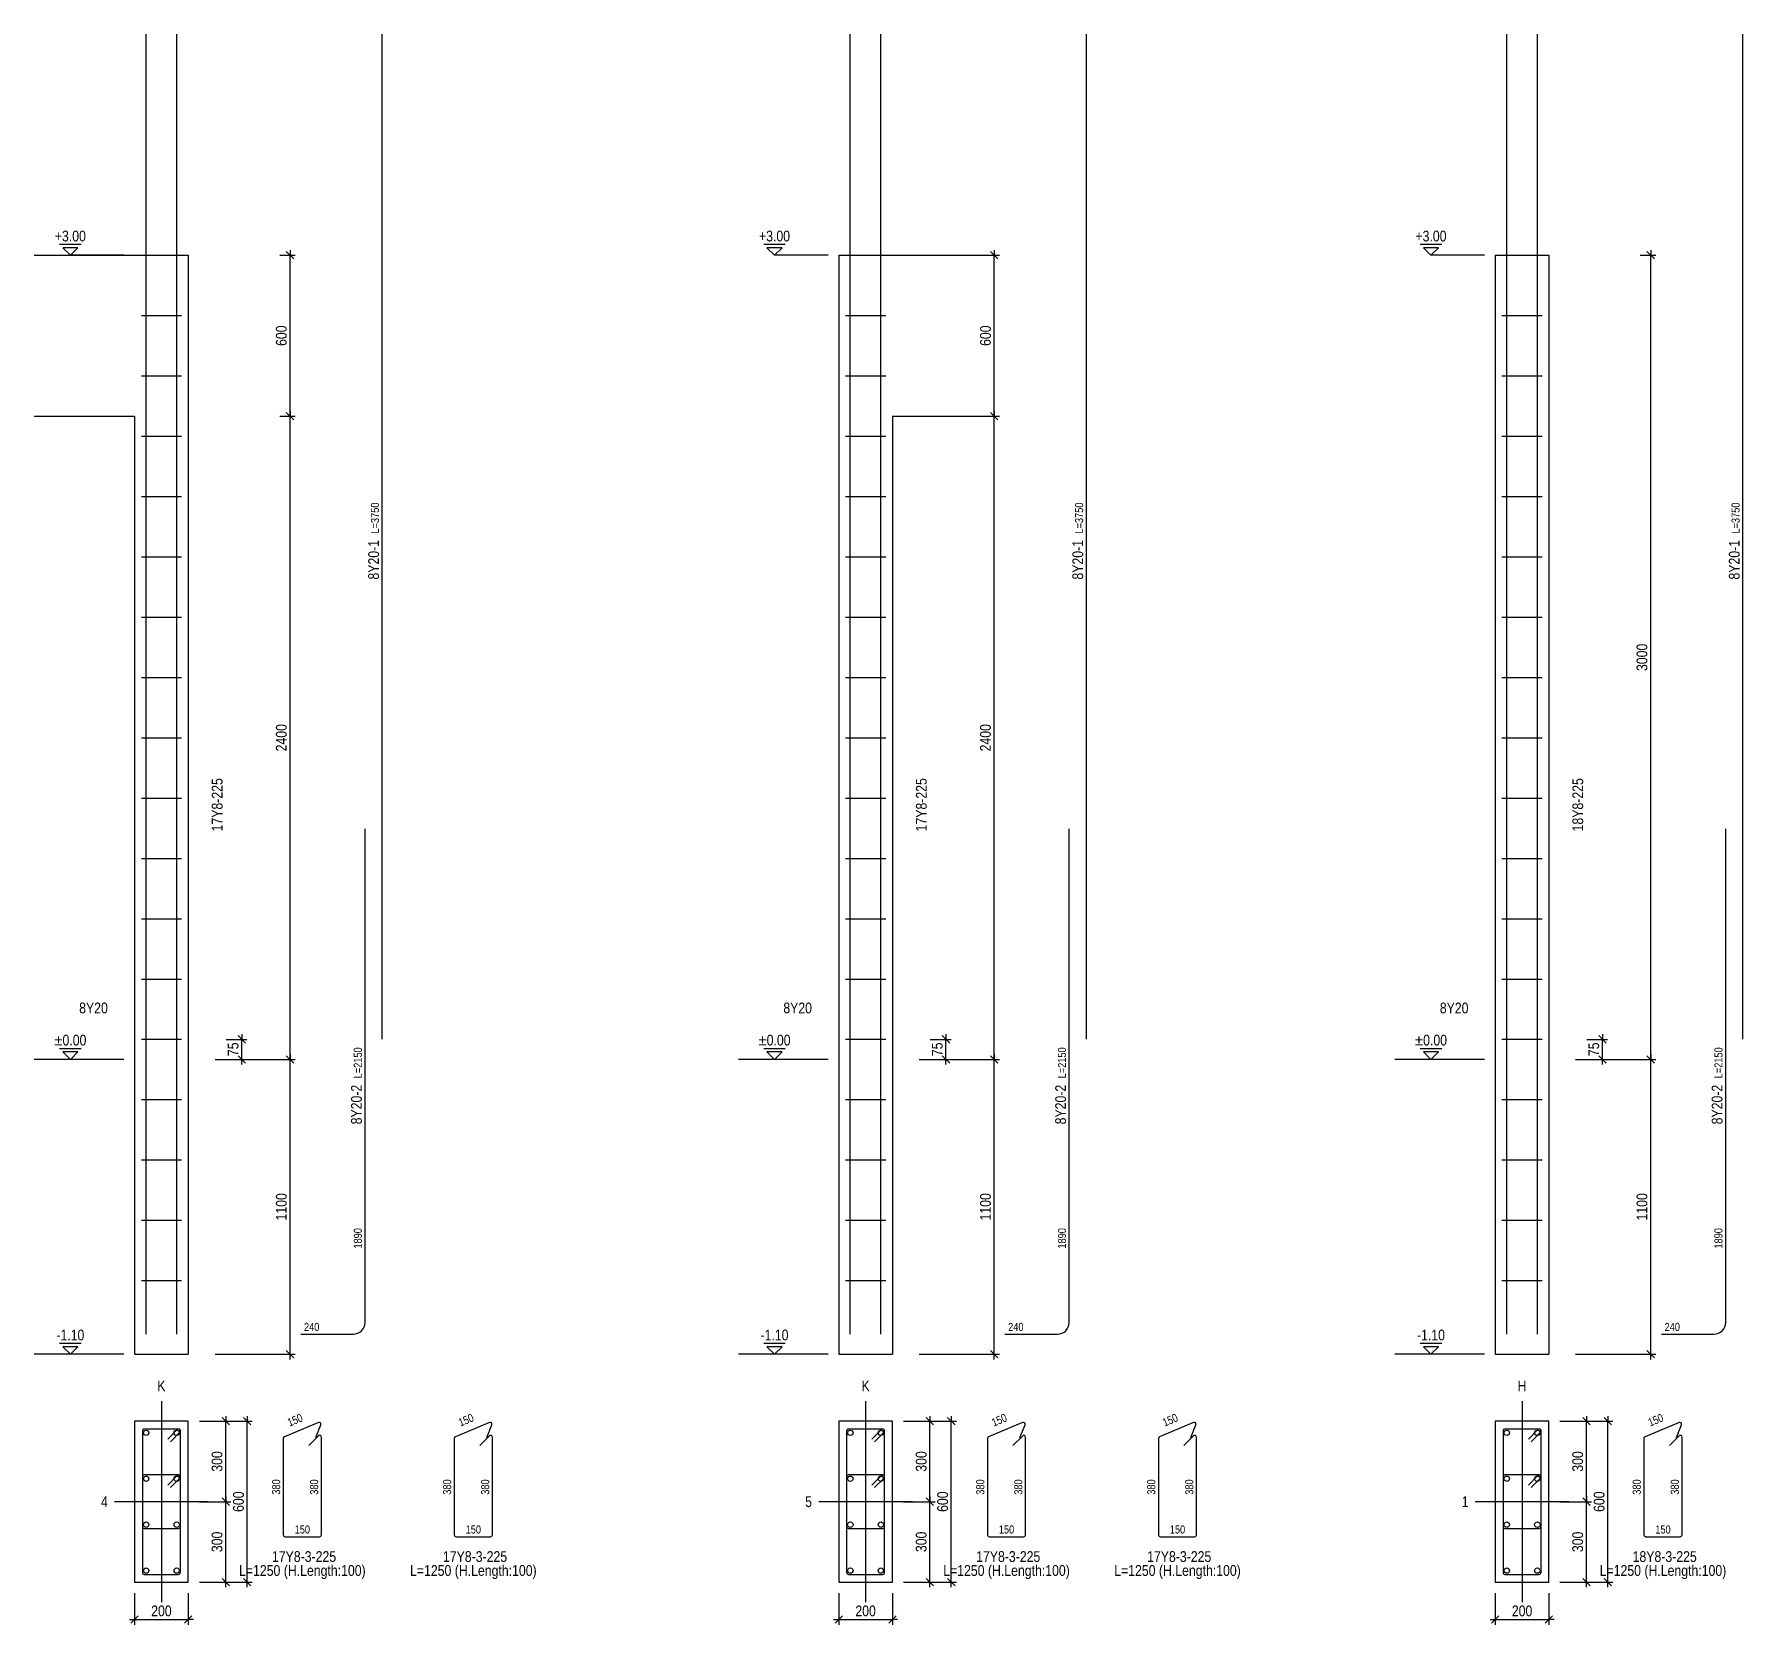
# Model space of a CAD drawing. Extents: x 0 to 206258, y -403073 to 0.
# Drawn here: x 25997 to 41941, y -100733 to -85897 of the extents above; entities that cross this region are included whole.
import ezdxf
from ezdxf.enums import TextEntityAlignment as Align
from ezdxf.lldxf.tags import DXFTag

# ---------------------------------------------------------------- set-up
doc = ezdxf.new("R2010")
doc.units = 0
doc.header["$LTSCALE"] = 1000
for name, color, linetype in [('Axis Line(Dir 1)', 8, 'CENTER2'), ('Axis Line(Dir 2)', 150, 'CENTER2'), ('Column Line(D)', 1, 'Continuous'), ('Dimension Line', 5, 'Continuous'), ('Dimension Text', 5, 'Continuous'), ('Link Line', 3, 'Continuous'), ('Rebar Label', 6, 'Continuous'), ('Rebar Length Text', 8, 'Continuous'), ('Rebar Line', 7, 'Continuous'), ('Top Rebar Label', 6, 'Continuous'), ('Top Rebar Length Text', 8, 'Continuous'), ('Top Rebar Line', 7, 'Continuous')]:
    doc.layers.add(name, color=color, linetype=linetype)
for name, color, linetype, true_color in [('Level Mark Line', 253, 'Continuous', 0x828282), ('Level Mark Text', 253, 'Continuous', 0x828282), ('Link Label', 94, 'Continuous', 0x008100), ('Link Length Text', 94, 'Continuous', 0x008100)]:
    doc.layers.add(name, color=color, linetype=linetype, true_color=true_color)
doc.styles.add('Dimension Text', font='ARIALN.TTF', dxfattribs={"height": 100})
doc.styles.add('Level Mark Text', font='ARIALN.TTF', dxfattribs={"height": 100})
doc.styles.add('Link Label', font='ARIALN.TTF', dxfattribs={"height": 100})
doc.styles.add('Link Length Text', font='ARIALN.TTF', dxfattribs={"height": 100})
doc.styles.add('Rebar Label', font='ARIALN.TTF', dxfattribs={"height": 100})
doc.styles.add('Rebar Length Text', font='ARIALN.TTF', dxfattribs={"height": 75})
doc.styles.add('Top Rebar Label', font='ARIALN.TTF', dxfattribs={"height": 100})
doc.styles.add('Top Rebar Length Text', font='ARIALN.TTF', dxfattribs={"height": 75})
tags = doc.linetypes.add('CENTER2', pattern=[1.125, 0.75, -0.125, 0.125, -0.125]).pattern_tags.tags
tags[10:11] = [DXFTag(74, 4), DXFTag(75, 0), DXFTag(340, '0'), DXFTag(46, 0.0), DXFTag(50, 0.0), DXFTag(44, 0.0), DXFTag(45, 0.0)]
tags[8:9] = [DXFTag(74, 4), DXFTag(75, 0), DXFTag(340, '0'), DXFTag(46, 0.0), DXFTag(50, 0.0), DXFTag(44, 0.0), DXFTag(45, 0.0)]
tags[6:7] = [DXFTag(74, 4), DXFTag(75, 0), DXFTag(340, '0'), DXFTag(46, 0.0), DXFTag(50, 0.0), DXFTag(44, 0.0), DXFTag(45, 0.0)]
tags[4:5] = [DXFTag(74, 4), DXFTag(75, 0), DXFTag(340, '0'), DXFTag(46, 0.0), DXFTag(50, 0.0), DXFTag(44, 0.0), DXFTag(45, 0.0)]
doc.dimstyles.new('COLUMNELV', dxfattribs={"dimtxt": 100, "dimasz": 30, "dimexe": 48.3, "dimexo": 103.5, "dimgap": 30, "dimtad": 1, "dimtoh": 1, "dimdec": 1, "dimlfac": 0.4, "dimdsep": 46, "dimtxsty": 'Dimension Text', "dimblk": 'PCDIM_TICK', "dimcen": 0.09, "dimclrd": 5, "dimclre": 5, "dimclrt": 5, "dimadec": 1, "dimazin": 0, "dimtp": 1, "dimtm": 1, "dimtfac": 1, "dimtdec": 4, "dimtofl": 0, "dimtmove": 0, "dimatfit": 3, "dimfxl": 1, "dimtolj": 1, "dimtzin": 0, "dimarcsym": 0})

# ---------------------------------------------------------------- blocks, each defined once
blk = doc.blocks.new('PCDIM_TICK')
at = {"layer": 'Dimension Line', "color": 0, "transparency": 33554687}
for p, q in [((1.15, 1.15), (-1.15, -1.15)), ((1.61, 0), (0, 0))]:
    blk.add_line(p, q, dxfattribs=at)
blk = doc.blocks.new('*U1867')
at = {"layer": 'Dimension Line', "color": 5, "true_color": 0x0000ff, "transparency": 16777216}
for p, q in [((28288, -95459), (28432, -95459)), ((28384, -98209), (28384, -95459)), ((28288, -98209), (28432, -98209))]:
    blk.add_line(p, q, dxfattribs=at)
at = {"layer": 'Dimension Line', "color": 5, "true_color": 0x0000ff, "transparency": 16777216, "xscale": 30, "yscale": 30}
for p, rotation in [((28384, -95459), 89.99999999999447), ((28384, -98209), 269.9999999999834)]:
    blk.add_blockref('PCDIM_TICK', p, dxfattribs=dict(at, rotation=rotation))
at = {"layer": 'Dimension Line', "color": 5, "true_color": 0x0000ff, "transparency": 16777216, "insert": (28354, -96834), "char_height": 100, "width": 238.4, "attachment_point": 8, "rotation": 90, "style": 'Dimension Text'}
blk.add_mtext('1100', dxfattribs=at)
blk = doc.blocks.new('*U1868')
at = {"layer": 'Dimension Line', "color": 5, "true_color": 0x0000ff, "transparency": 16777216}
for p, q in [((28288, -89459), (28432, -89459)), ((28384, -95459), (28384, -89459)), ((28288, -95459), (28432, -95459))]:
    blk.add_line(p, q, dxfattribs=at)
at = {"layer": 'Dimension Line', "color": 5, "true_color": 0x0000ff, "transparency": 16777216, "xscale": 30, "yscale": 30}
for p, rotation in [((28384, -89459), 89.99999999999447), ((28384, -95459), 269.9999999999834)]:
    blk.add_blockref('PCDIM_TICK', p, dxfattribs=dict(at, rotation=rotation))
at = {"layer": 'Dimension Line', "color": 5, "true_color": 0x0000ff, "transparency": 16777216, "insert": (28354, -92459), "char_height": 100, "width": 247.25, "attachment_point": 8, "rotation": 90, "style": 'Dimension Text'}
blk.add_mtext('2400', dxfattribs=at)
blk = doc.blocks.new('*U1869')
at = {"layer": 'Dimension Line', "color": 5, "true_color": 0x0000ff, "transparency": 16777216}
for p, q in [((28288, -87959), (28432, -87959)), ((28384, -89459), (28384, -87959)), ((28288, -89459), (28432, -89459))]:
    blk.add_line(p, q, dxfattribs=at)
at = {"layer": 'Dimension Line', "color": 5, "true_color": 0x0000ff, "transparency": 16777216, "xscale": 30, "yscale": 30}
for p, rotation in [((28384, -87959), 89.99999999999447), ((28384, -89459), 269.9999999999834)]:
    blk.add_blockref('PCDIM_TICK', p, dxfattribs=dict(at, rotation=rotation))
at = {"layer": 'Dimension Line', "color": 5, "true_color": 0x0000ff, "transparency": 16777216, "insert": (28354, -88709), "char_height": 100, "width": 181.97, "attachment_point": 8, "rotation": 90, "style": 'Dimension Text'}
blk.add_mtext('600', dxfattribs=at)
blk = doc.blocks.new('*U1870')
at = {"layer": 'Dimension Line', "color": 5, "true_color": 0x0000ff, "transparency": 16777216}
for p, q in [((27788, -95272), (27982, -95272)), ((27934, -95459), (27934, -95272)), ((27788, -95459), (27982, -95459))]:
    blk.add_line(p, q, dxfattribs=at)
at = {"layer": 'Dimension Line', "color": 5, "true_color": 0x0000ff, "transparency": 16777216, "xscale": 30, "yscale": 30}
for p, rotation in [((27934, -95272), 89.99999999999447), ((27934, -95459), 269.9999999999834)]:
    blk.add_blockref('PCDIM_TICK', p, dxfattribs=dict(at, rotation=rotation))
at = {"layer": 'Dimension Line', "color": 5, "true_color": 0x0000ff, "transparency": 16777216, "insert": (27904, -95365), "char_height": 100, "width": 117.23, "attachment_point": 8, "rotation": 90, "style": 'Dimension Text'}
blk.add_mtext('75', dxfattribs=at)
blk = doc.blocks.new('*U1871')
at = {"layer": 'Dimension Line', "color": 5, "true_color": 0x0000ff, "transparency": 16777216}
for p, q in [((26934, -100438), (26934, -100733)), ((27434, -100438), (27434, -100733)), ((26934, -100684), (27434, -100684))]:
    blk.add_line(p, q, dxfattribs=at)
at = {"layer": 'Dimension Line', "color": 5, "true_color": 0x0000ff, "transparency": 16777216, "xscale": 30, "yscale": 30, "rotation": 180.0000000000004}
blk.add_blockref('PCDIM_TICK', (26934, -100684), dxfattribs=at)
at = {"layer": 'Dimension Line', "color": 5, "true_color": 0x0000ff, "transparency": 16777216, "xscale": 30, "yscale": 30}
blk.add_blockref('PCDIM_TICK', (27434, -100684), dxfattribs=at)
at = {"layer": 'Dimension Line', "color": 5, "true_color": 0x0000ff, "transparency": 16777216, "insert": (27184, -100654), "char_height": 100, "width": 182.77, "attachment_point": 8, "style": 'Dimension Text'}
blk.add_mtext('200', dxfattribs=at)
blk = doc.blocks.new('*U1872')
at = {"layer": 'Dimension Line', "color": 5, "true_color": 0x0000ff, "transparency": 16777216}
for p, q in [((27538, -99584), (27832, -99584)), ((27784, -100334), (27784, -99584)), ((27538, -100334), (27832, -100334))]:
    blk.add_line(p, q, dxfattribs=at)
at = {"layer": 'Dimension Line', "color": 5, "true_color": 0x0000ff, "transparency": 16777216, "xscale": 30, "yscale": 30}
for p, rotation in [((27784, -99584), 89.99999999999447), ((27784, -100334), 269.9999999999834)]:
    blk.add_blockref('PCDIM_TICK', p, dxfattribs=dict(at, rotation=rotation))
at = {"layer": 'Dimension Line', "color": 5, "true_color": 0x0000ff, "transparency": 16777216, "insert": (27754, -99959), "char_height": 100, "width": 181.5, "attachment_point": 8, "rotation": 90, "style": 'Dimension Text'}
blk.add_mtext('300', dxfattribs=at)
blk = doc.blocks.new('*U1873')
at = {"layer": 'Dimension Line', "color": 5, "true_color": 0x0000ff, "transparency": 16777216}
for p, q in [((27538, -98834), (27832, -98834)), ((27784, -99584), (27784, -98834)), ((27538, -99584), (27832, -99584))]:
    blk.add_line(p, q, dxfattribs=at)
at = {"layer": 'Dimension Line', "color": 5, "true_color": 0x0000ff, "transparency": 16777216, "xscale": 30, "yscale": 30}
for p, rotation in [((27784, -98834), 89.99999999999447), ((27784, -99584), 269.9999999999834)]:
    blk.add_blockref('PCDIM_TICK', p, dxfattribs=dict(at, rotation=rotation))
at = {"layer": 'Dimension Line', "color": 5, "true_color": 0x0000ff, "transparency": 16777216, "insert": (27754, -99209), "char_height": 100, "width": 181.5, "attachment_point": 8, "rotation": 90, "style": 'Dimension Text'}
blk.add_mtext('300', dxfattribs=at)
blk = doc.blocks.new('*U1874')
at = {"layer": 'Dimension Line', "color": 5, "true_color": 0x0000ff, "transparency": 16777216}
for p, q in [((27538, -98834), (28032, -98834)), ((27984, -100334), (27984, -98834)), ((27538, -100334), (28032, -100334))]:
    blk.add_line(p, q, dxfattribs=at)
at = {"layer": 'Dimension Line', "color": 5, "true_color": 0x0000ff, "transparency": 16777216, "xscale": 30, "yscale": 30}
for p, rotation in [((27984, -98834), 89.99999999999447), ((27984, -100334), 269.9999999999834)]:
    blk.add_blockref('PCDIM_TICK', p, dxfattribs=dict(at, rotation=rotation))
at = {"layer": 'Dimension Line', "color": 5, "true_color": 0x0000ff, "transparency": 16777216, "insert": (27954, -99584), "char_height": 100, "width": 181.97, "attachment_point": 8, "rotation": 90, "style": 'Dimension Text'}
blk.add_mtext('600', dxfattribs=at)
blk = doc.blocks.new('*U1875')
at = {"layer": 'Dimension Line', "color": 5, "true_color": 0x0000ff, "transparency": 16777216}
for p, q in [((34858, -95459), (35003, -95459)), ((34955, -98209), (34955, -95459)), ((34858, -98209), (35003, -98209))]:
    blk.add_line(p, q, dxfattribs=at)
at = {"layer": 'Dimension Line', "color": 5, "true_color": 0x0000ff, "transparency": 16777216, "xscale": 30, "yscale": 30}
for p, rotation in [((34955, -95459), 89.99999999999447), ((34955, -98209), 269.9999999999834)]:
    blk.add_blockref('PCDIM_TICK', p, dxfattribs=dict(at, rotation=rotation))
at = {"layer": 'Dimension Line', "color": 5, "true_color": 0x0000ff, "transparency": 16777216, "insert": (34925, -96834), "char_height": 100, "width": 238.4, "attachment_point": 8, "rotation": 90, "style": 'Dimension Text'}
blk.add_mtext('1100', dxfattribs=at)
blk = doc.blocks.new('*U1876')
at = {"layer": 'Dimension Line', "color": 5, "true_color": 0x0000ff, "transparency": 16777216}
for p, q in [((34858, -89459), (35003, -89459)), ((34955, -95459), (34955, -89459)), ((34858, -95459), (35003, -95459))]:
    blk.add_line(p, q, dxfattribs=at)
at = {"layer": 'Dimension Line', "color": 5, "true_color": 0x0000ff, "transparency": 16777216, "xscale": 30, "yscale": 30}
for p, rotation in [((34955, -89459), 89.99999999999447), ((34955, -95459), 269.9999999999834)]:
    blk.add_blockref('PCDIM_TICK', p, dxfattribs=dict(at, rotation=rotation))
at = {"layer": 'Dimension Line', "color": 5, "true_color": 0x0000ff, "transparency": 16777216, "insert": (34925, -92459), "char_height": 100, "width": 247.25, "attachment_point": 8, "rotation": 90, "style": 'Dimension Text'}
blk.add_mtext('2400', dxfattribs=at)
blk = doc.blocks.new('*U1877')
at = {"layer": 'Dimension Line', "color": 5, "true_color": 0x0000ff, "transparency": 16777216}
for p, q in [((34858, -87959), (35003, -87959)), ((34955, -89459), (34955, -87959)), ((34858, -89459), (35003, -89459))]:
    blk.add_line(p, q, dxfattribs=at)
at = {"layer": 'Dimension Line', "color": 5, "true_color": 0x0000ff, "transparency": 16777216, "xscale": 30, "yscale": 30}
for p, rotation in [((34955, -87959), 89.99999999999447), ((34955, -89459), 269.9999999999834)]:
    blk.add_blockref('PCDIM_TICK', p, dxfattribs=dict(at, rotation=rotation))
at = {"layer": 'Dimension Line', "color": 5, "true_color": 0x0000ff, "transparency": 16777216, "insert": (34925, -88709), "char_height": 100, "width": 181.97, "attachment_point": 8, "rotation": 90, "style": 'Dimension Text'}
blk.add_mtext('600', dxfattribs=at)
blk = doc.blocks.new('*U1878')
at = {"layer": 'Dimension Line', "color": 5, "true_color": 0x0000ff, "transparency": 16777216}
for p, q in [((34358, -95272), (34553, -95272)), ((34505, -95459), (34505, -95272)), ((34358, -95459), (34553, -95459))]:
    blk.add_line(p, q, dxfattribs=at)
at = {"layer": 'Dimension Line', "color": 5, "true_color": 0x0000ff, "transparency": 16777216, "xscale": 30, "yscale": 30}
for p, rotation in [((34505, -95272), 89.99999999999447), ((34505, -95459), 269.9999999999834)]:
    blk.add_blockref('PCDIM_TICK', p, dxfattribs=dict(at, rotation=rotation))
at = {"layer": 'Dimension Line', "color": 5, "true_color": 0x0000ff, "transparency": 16777216, "insert": (34475, -95365), "char_height": 100, "width": 117.23, "attachment_point": 8, "rotation": 90, "style": 'Dimension Text'}
blk.add_mtext('75', dxfattribs=at)
blk = doc.blocks.new('*U1879')
at = {"layer": 'Dimension Line', "color": 5, "true_color": 0x0000ff, "transparency": 16777216}
for p, q in [((33505, -100438), (33505, -100733)), ((34005, -100438), (34005, -100733)), ((33505, -100684), (34005, -100684))]:
    blk.add_line(p, q, dxfattribs=at)
at = {"layer": 'Dimension Line', "color": 5, "true_color": 0x0000ff, "transparency": 16777216, "xscale": 30, "yscale": 30, "rotation": 180.0000000000004}
blk.add_blockref('PCDIM_TICK', (33505, -100684), dxfattribs=at)
at = {"layer": 'Dimension Line', "color": 5, "true_color": 0x0000ff, "transparency": 16777216, "xscale": 30, "yscale": 30}
blk.add_blockref('PCDIM_TICK', (34005, -100684), dxfattribs=at)
at = {"layer": 'Dimension Line', "color": 5, "true_color": 0x0000ff, "transparency": 16777216, "insert": (33755, -100654), "char_height": 100, "width": 182.77, "attachment_point": 8, "style": 'Dimension Text'}
blk.add_mtext('200', dxfattribs=at)
blk = doc.blocks.new('*U1880')
at = {"layer": 'Dimension Line', "color": 5, "true_color": 0x0000ff, "transparency": 16777216}
for p, q in [((34108, -99584), (34403, -99584)), ((34355, -100334), (34355, -99584)), ((34108, -100334), (34403, -100334))]:
    blk.add_line(p, q, dxfattribs=at)
at = {"layer": 'Dimension Line', "color": 5, "true_color": 0x0000ff, "transparency": 16777216, "xscale": 30, "yscale": 30}
for p, rotation in [((34355, -99584), 89.99999999999447), ((34355, -100334), 269.9999999999834)]:
    blk.add_blockref('PCDIM_TICK', p, dxfattribs=dict(at, rotation=rotation))
at = {"layer": 'Dimension Line', "color": 5, "true_color": 0x0000ff, "transparency": 16777216, "insert": (34325, -99959), "char_height": 100, "width": 181.5, "attachment_point": 8, "rotation": 90, "style": 'Dimension Text'}
blk.add_mtext('300', dxfattribs=at)
blk = doc.blocks.new('*U1881')
at = {"layer": 'Dimension Line', "color": 5, "true_color": 0x0000ff, "transparency": 16777216}
for p, q in [((34108, -98834), (34403, -98834)), ((34355, -99584), (34355, -98834)), ((34108, -99584), (34403, -99584))]:
    blk.add_line(p, q, dxfattribs=at)
at = {"layer": 'Dimension Line', "color": 5, "true_color": 0x0000ff, "transparency": 16777216, "xscale": 30, "yscale": 30}
for p, rotation in [((34355, -98834), 89.99999999999447), ((34355, -99584), 269.9999999999834)]:
    blk.add_blockref('PCDIM_TICK', p, dxfattribs=dict(at, rotation=rotation))
at = {"layer": 'Dimension Line', "color": 5, "true_color": 0x0000ff, "transparency": 16777216, "insert": (34325, -99209), "char_height": 100, "width": 181.5, "attachment_point": 8, "rotation": 90, "style": 'Dimension Text'}
blk.add_mtext('300', dxfattribs=at)
blk = doc.blocks.new('*U1882')
at = {"layer": 'Dimension Line', "color": 5, "true_color": 0x0000ff, "transparency": 16777216}
for p, q in [((34108, -98834), (34603, -98834)), ((34555, -100334), (34555, -98834)), ((34108, -100334), (34603, -100334))]:
    blk.add_line(p, q, dxfattribs=at)
at = {"layer": 'Dimension Line', "color": 5, "true_color": 0x0000ff, "transparency": 16777216, "xscale": 30, "yscale": 30}
for p, rotation in [((34555, -98834), 89.99999999999447), ((34555, -100334), 269.9999999999834)]:
    blk.add_blockref('PCDIM_TICK', p, dxfattribs=dict(at, rotation=rotation))
at = {"layer": 'Dimension Line', "color": 5, "true_color": 0x0000ff, "transparency": 16777216, "insert": (34525, -99584), "char_height": 100, "width": 181.97, "attachment_point": 8, "rotation": 90, "style": 'Dimension Text'}
blk.add_mtext('600', dxfattribs=at)
blk = doc.blocks.new('*U1883')
at = {"layer": 'Dimension Line', "color": 5, "true_color": 0x0000ff, "transparency": 16777216}
for p, q in [((40984, -95459), (41129, -95459)), ((41081, -98209), (41081, -95459)), ((40984, -98209), (41129, -98209))]:
    blk.add_line(p, q, dxfattribs=at)
at = {"layer": 'Dimension Line', "color": 5, "true_color": 0x0000ff, "transparency": 16777216, "xscale": 30, "yscale": 30}
for p, rotation in [((41081, -95459), 89.99999999999447), ((41081, -98209), 269.9999999999834)]:
    blk.add_blockref('PCDIM_TICK', p, dxfattribs=dict(at, rotation=rotation))
at = {"layer": 'Dimension Line', "color": 5, "true_color": 0x0000ff, "transparency": 16777216, "insert": (41051, -96834), "char_height": 100, "width": 238.4, "attachment_point": 8, "rotation": 90, "style": 'Dimension Text'}
blk.add_mtext('1100', dxfattribs=at)
blk = doc.blocks.new('*U1884')
at = {"layer": 'Dimension Line', "color": 5, "true_color": 0x0000ff, "transparency": 16777216}
for p, q in [((40984, -87959), (41129, -87959)), ((41081, -95459), (41081, -87959)), ((40984, -95459), (41129, -95459))]:
    blk.add_line(p, q, dxfattribs=at)
at = {"layer": 'Dimension Line', "color": 5, "true_color": 0x0000ff, "transparency": 16777216, "xscale": 30, "yscale": 30}
for p, rotation in [((41081, -87959), 89.99999999999447), ((41081, -95459), 269.9999999999834)]:
    blk.add_blockref('PCDIM_TICK', p, dxfattribs=dict(at, rotation=rotation))
at = {"layer": 'Dimension Line', "color": 5, "true_color": 0x0000ff, "transparency": 16777216, "insert": (41051, -91709), "char_height": 100, "width": 245.98, "attachment_point": 8, "rotation": 90, "style": 'Dimension Text'}
blk.add_mtext('3000', dxfattribs=at)
blk = doc.blocks.new('*U1885')
at = {"layer": 'Dimension Line', "color": 5, "true_color": 0x0000ff, "transparency": 16777216}
for p, q in [((40484, -95272), (40679, -95272)), ((40631, -95459), (40631, -95272)), ((40484, -95459), (40679, -95459))]:
    blk.add_line(p, q, dxfattribs=at)
at = {"layer": 'Dimension Line', "color": 5, "true_color": 0x0000ff, "transparency": 16777216, "xscale": 30, "yscale": 30}
for p, rotation in [((40631, -95272), 89.99999999999447), ((40631, -95459), 269.9999999999834)]:
    blk.add_blockref('PCDIM_TICK', p, dxfattribs=dict(at, rotation=rotation))
at = {"layer": 'Dimension Line', "color": 5, "true_color": 0x0000ff, "transparency": 16777216, "insert": (40601, -95365), "char_height": 100, "width": 117.23, "attachment_point": 8, "rotation": 90, "style": 'Dimension Text'}
blk.add_mtext('75', dxfattribs=at)
blk = doc.blocks.new('*U1886')
at = {"layer": 'Dimension Line', "color": 5, "true_color": 0x0000ff, "transparency": 16777216}
for p, q in [((39631, -100438), (39631, -100733)), ((40131, -100438), (40131, -100733)), ((39631, -100684), (40131, -100684))]:
    blk.add_line(p, q, dxfattribs=at)
at = {"layer": 'Dimension Line', "color": 5, "true_color": 0x0000ff, "transparency": 16777216, "xscale": 30, "yscale": 30, "rotation": 180.0000000000004}
blk.add_blockref('PCDIM_TICK', (39631, -100684), dxfattribs=at)
at = {"layer": 'Dimension Line', "color": 5, "true_color": 0x0000ff, "transparency": 16777216, "xscale": 30, "yscale": 30}
blk.add_blockref('PCDIM_TICK', (40131, -100684), dxfattribs=at)
at = {"layer": 'Dimension Line', "color": 5, "true_color": 0x0000ff, "transparency": 16777216, "insert": (39881, -100654), "char_height": 100, "width": 182.77, "attachment_point": 8, "style": 'Dimension Text'}
blk.add_mtext('200', dxfattribs=at)
blk = doc.blocks.new('*U1887')
at = {"layer": 'Dimension Line', "color": 5, "true_color": 0x0000ff, "transparency": 16777216}
for p, q in [((40234, -99584), (40529, -99584)), ((40481, -100334), (40481, -99584)), ((40234, -100334), (40529, -100334))]:
    blk.add_line(p, q, dxfattribs=at)
at = {"layer": 'Dimension Line', "color": 5, "true_color": 0x0000ff, "transparency": 16777216, "xscale": 30, "yscale": 30}
for p, rotation in [((40481, -99584), 89.99999999999447), ((40481, -100334), 269.9999999999834)]:
    blk.add_blockref('PCDIM_TICK', p, dxfattribs=dict(at, rotation=rotation))
at = {"layer": 'Dimension Line', "color": 5, "true_color": 0x0000ff, "transparency": 16777216, "insert": (40451, -99959), "char_height": 100, "width": 181.5, "attachment_point": 8, "rotation": 90, "style": 'Dimension Text'}
blk.add_mtext('300', dxfattribs=at)
blk = doc.blocks.new('*U1888')
at = {"layer": 'Dimension Line', "color": 5, "true_color": 0x0000ff, "transparency": 16777216}
for p, q in [((40234, -98834), (40529, -98834)), ((40481, -99584), (40481, -98834)), ((40234, -99584), (40529, -99584))]:
    blk.add_line(p, q, dxfattribs=at)
at = {"layer": 'Dimension Line', "color": 5, "true_color": 0x0000ff, "transparency": 16777216, "xscale": 30, "yscale": 30}
for p, rotation in [((40481, -98834), 89.99999999999447), ((40481, -99584), 269.9999999999834)]:
    blk.add_blockref('PCDIM_TICK', p, dxfattribs=dict(at, rotation=rotation))
at = {"layer": 'Dimension Line', "color": 5, "true_color": 0x0000ff, "transparency": 16777216, "insert": (40451, -99209), "char_height": 100, "width": 181.5, "attachment_point": 8, "rotation": 90, "style": 'Dimension Text'}
blk.add_mtext('300', dxfattribs=at)
blk = doc.blocks.new('*U1889')
at = {"layer": 'Dimension Line', "color": 5, "true_color": 0x0000ff, "transparency": 16777216}
for p, q in [((40234, -98834), (40729, -98834)), ((40681, -100334), (40681, -98834)), ((40234, -100334), (40729, -100334))]:
    blk.add_line(p, q, dxfattribs=at)
at = {"layer": 'Dimension Line', "color": 5, "true_color": 0x0000ff, "transparency": 16777216, "xscale": 30, "yscale": 30}
for p, rotation in [((40681, -98834), 89.99999999999447), ((40681, -100334), 269.9999999999834)]:
    blk.add_blockref('PCDIM_TICK', p, dxfattribs=dict(at, rotation=rotation))
at = {"layer": 'Dimension Line', "color": 5, "true_color": 0x0000ff, "transparency": 16777216, "insert": (40651, -99584), "char_height": 100, "width": 181.97, "attachment_point": 8, "rotation": 90, "style": 'Dimension Text'}
blk.add_mtext('600', dxfattribs=at)

msp = doc.modelspace()

# ---------------------------------------------------------------- linework, layer by layer
at = {"layer": 'Axis Line(Dir 1)', "transparency": 33554687}
for points in [[(27621.56, -99584.207), (26746.56, -99584.207)], [(34192.445, -99584.207), (33317.445, -99584.207)], [(40318.329, -99584.207), (39443.329, -99584.207)]]:
    msp.add_lwpolyline(points, dxfattribs=at)
at = {"layer": 'Axis Line(Dir 2)', "transparency": 33554687}
for points in [[(27184.06, -98646.707), (27184.06, -100521.707)], [(33754.945, -98646.707), (33754.945, -100521.707)], [(39880.829, -98646.707), (39880.829, -100521.707)]]:
    msp.add_lwpolyline(points, dxfattribs=at)
at = {"layer": 'Column Line(D)', "transparency": 33554687}
for points in [[(25996.56, -87959.207), (26934.06, -87959.207)], [(26934.06, -87959.207), (27434.06, -87959.207)], [(27434.06, -87959.207), (27434.06, -98209.207)], [(33504.945, -87959.207), (33504.945, -98209.207)], [(33504.945, -87959.207), (34004.945, -87959.207)], [(34004.945, -87959.207), (34942.445, -87959.207)], [(39630.829, -87959.207), (39630.829, -98209.207)], [(39630.829, -87959.207), (40130.829, -87959.207)], [(40130.829, -87959.207), (40130.829, -98209.207)], [(25996.56, -89459.207), (26934.06, -89459.207)], [(26934.06, -89459.207), (26934.06, -98209.207)], [(34004.945, -89459.207), (34942.445, -89459.207)], [(34004.945, -89459.207), (34004.945, -98209.207)], [(26934.06, -98209.207), (27434.06, -98209.207)], [(33504.945, -98209.207), (34004.945, -98209.207)], [(39630.829, -98209.207), (40130.829, -98209.207)]]:
    msp.add_lwpolyline(points, dxfattribs=at)
for points in [[(26934.06, -100334.207), (27434.06, -100334.207), (27434.06, -98834.207), (26934.06, -98834.207)], [(33504.945, -100334.207), (34004.945, -100334.207), (34004.945, -98834.207), (33504.945, -98834.207)], [(39630.829, -100334.207), (40130.829, -100334.207), (40130.829, -98834.207), (39630.829, -98834.207)]]:
    msp.add_lwpolyline(points, close=True, dxfattribs=at)
at = {"layer": 'Dimension Line', "transparency": 33554687}
for points in [[(26684.06, -95459.207), (25996.56, -95459.207)], [(27684.06, -95459.207), (28371.56, -95459.207)], [(33254.945, -95459.207), (32567.445, -95459.207)], [(34254.945, -95459.207), (34942.445, -95459.207)], [(39380.829, -95459.207), (38693.329, -95459.207)], [(40380.829, -95459.207), (41068.329, -95459.207)], [(26684.06, -98209.207), (25996.56, -98209.207)], [(27684.06, -98209.207), (28371.56, -98209.207)], [(33254.945, -98209.207), (32567.445, -98209.207)], [(34254.945, -98209.207), (34942.445, -98209.207)], [(39380.829, -98209.207), (38693.329, -98209.207)], [(40380.829, -98209.207), (41068.329, -98209.207)]]:
    msp.add_lwpolyline(points, dxfattribs=at)
at = {"layer": 'Level Mark Line', "transparency": 33554687}
for points in [[(26434.06, -87859.207), (26234.06, -87859.207)], [(26334.06, -87959.207), (26404.771, -87888.496), (26263.349, -87888.496), (26334.06, -87959.207)], [(26834.06, -87959.207), (26334.06, -87959.207)], [(33004.945, -87859.207), (32804.945, -87859.207)], [(32904.945, -87959.207), (32975.655, -87888.496), (32834.234, -87888.496), (32904.945, -87959.207)], [(33404.945, -87959.207), (32904.945, -87959.207)], [(39130.829, -87859.207), (38930.829, -87859.207)], [(39030.829, -87959.207), (39101.54, -87888.496), (38960.119, -87888.496), (39030.829, -87959.207)], [(39530.829, -87959.207), (39030.829, -87959.207)], [(26434.06, -95359.207), (26234.06, -95359.207)], [(26334.06, -95459.207), (26404.771, -95388.496), (26263.349, -95388.496), (26334.06, -95459.207)], [(26834.06, -95459.207), (26334.06, -95459.207)], [(33004.945, -95359.207), (32804.945, -95359.207)], [(32904.945, -95459.207), (32975.655, -95388.496), (32834.234, -95388.496), (32904.945, -95459.207)], [(33404.945, -95459.207), (32904.945, -95459.207)], [(39130.829, -95359.207), (38930.829, -95359.207)], [(39030.829, -95459.207), (39101.54, -95388.496), (38960.119, -95388.496), (39030.829, -95459.207)], [(39530.829, -95459.207), (39030.829, -95459.207)], [(26434.06, -98109.207), (26234.06, -98109.207)], [(26334.06, -98209.207), (26404.771, -98138.496), (26263.349, -98138.496), (26334.06, -98209.207)], [(26834.06, -98209.207), (26334.06, -98209.207)], [(33004.945, -98109.207), (32804.945, -98109.207)], [(32904.945, -98209.207), (32975.655, -98138.496), (32834.234, -98138.496), (32904.945, -98209.207)], [(33404.945, -98209.207), (32904.945, -98209.207)], [(39130.829, -98109.207), (38930.829, -98109.207)], [(39030.829, -98209.207), (39101.54, -98138.496), (38960.119, -98138.496), (39030.829, -98209.207)], [(39530.829, -98209.207), (39030.829, -98209.207)]]:
    msp.add_lwpolyline(points, dxfattribs=at)
at = {"layer": 'Link Line', "transparency": 33554687}
for p, q in [((39693.329, -87959.207), (40068.329, -87959.207)), ((26996.56, -88521.707), (27371.56, -88521.707)), ((33567.445, -88521.707), (33942.445, -88521.707)), ((39693.329, -88521.707), (40068.329, -88521.707)), ((26996.56, -89084.207), (27371.56, -89084.207)), ((33567.445, -89084.207), (33942.445, -89084.207)), ((39693.329, -89084.207), (40068.329, -89084.207)), ((26996.56, -89646.707), (27371.56, -89646.707)), ((33567.445, -89646.707), (33942.445, -89646.707)), ((39693.329, -89646.707), (40068.329, -89646.707)), ((26996.56, -90209.207), (27371.56, -90209.207)), ((33567.445, -90209.207), (33942.445, -90209.207)), ((39693.329, -90209.207), (40068.329, -90209.207)), ((26996.56, -90771.707), (27371.56, -90771.707)), ((33567.445, -90771.707), (33942.445, -90771.707)), ((39693.329, -90771.707), (40068.329, -90771.707)), ((26996.56, -91334.207), (27371.56, -91334.207)), ((33567.445, -91334.207), (33942.445, -91334.207)), ((39693.329, -91334.207), (40068.329, -91334.207)), ((26996.56, -91896.707), (27371.56, -91896.707)), ((33567.445, -91896.707), (33942.445, -91896.707)), ((39693.329, -91896.707), (40068.329, -91896.707)), ((26996.56, -92459.207), (27371.56, -92459.207)), ((33567.445, -92459.207), (33942.445, -92459.207)), ((39693.329, -92459.207), (40068.329, -92459.207)), ((26996.56, -93021.707), (27371.56, -93021.707)), ((33567.445, -93021.707), (33942.445, -93021.707)), ((39693.329, -93021.707), (40068.329, -93021.707)), ((26996.56, -93584.207), (27371.56, -93584.207)), ((33567.445, -93584.207), (33942.445, -93584.207)), ((39693.329, -93584.207), (40068.329, -93584.207)), ((26996.56, -94146.707), (27371.56, -94146.707)), ((33567.445, -94146.707), (33942.445, -94146.707)), ((39693.329, -94146.707), (40068.329, -94146.707)), ((26996.56, -94709.207), (27371.56, -94709.207)), ((33567.445, -94709.207), (33942.445, -94709.207)), ((39693.329, -94709.207), (40068.329, -94709.207)), ((26996.56, -95271.707), (27371.56, -95271.707)), ((33567.445, -95271.707), (33942.445, -95271.707)), ((39693.329, -95271.707), (40068.329, -95271.707)), ((26996.56, -95834.207), (27371.56, -95834.207)), ((33567.445, -95834.207), (33942.445, -95834.207)), ((39693.329, -95834.207), (40068.329, -95834.207)), ((26996.56, -96396.707), (27371.56, -96396.707)), ((33567.445, -96396.707), (33942.445, -96396.707)), ((39693.329, -96396.707), (40068.329, -96396.707)), ((26996.56, -96959.207), (27371.56, -96959.207)), ((33567.445, -96959.207), (33942.445, -96959.207)), ((39693.329, -96959.207), (40068.329, -96959.207)), ((26996.56, -97521.707), (27371.56, -97521.707)), ((33567.445, -97521.707), (33942.445, -97521.707)), ((39693.329, -97521.707), (40068.329, -97521.707))]:
    msp.add_line(p, q, dxfattribs=at)
for points in [[(28624.577, -98984.558), (28671.593, -98868.737, 0.668178638), (28648.567, -98846.035), (28332.249, -98979.69, 0.301414294), (28321.56, -98995.81), (28321.56, -99893.373, 0.414213562), (28339.06, -99910.873), (28659.06, -99910.873, 0.414213562), (28676.56, -99893.373), (28676.56, -98984.207, 0.668178638), (28646.686, -98971.832), (28558.297, -99060.221)], [(30220.167, -98984.558), (30267.183, -98868.737, 0.668178638), (30244.157, -98846.035), (29927.839, -98979.691, 0.301414294), (29917.15, -98995.811), (29917.15, -99893.374, 0.414213562), (29934.65, -99910.874), (30254.65, -99910.874, 0.414213562), (30272.15, -99893.374), (30272.15, -98984.207, 0.668178638), (30242.275, -98971.833), (30153.887, -99060.221)], [(35195.461, -98984.558), (35242.478, -98868.737, 0.668178638), (35219.452, -98846.035), (34903.133, -98979.69, 0.301414294), (34892.445, -98995.81), (34892.445, -99893.373, 0.414213562), (34909.945, -99910.873), (35229.945, -99910.873, 0.414213562), (35247.445, -99893.373), (35247.445, -98984.207, 0.668178638), (35217.57, -98971.832), (35129.182, -99060.221)], [(36791.051, -98984.558), (36838.068, -98868.737, 0.668178638), (36815.041, -98846.035), (36498.723, -98979.691, 0.301414294), (36488.035, -98995.811), (36488.035, -99893.374, 0.414213562), (36505.535, -99910.874), (36825.535, -99910.874, 0.414213562), (36843.035, -99893.374), (36843.035, -98984.207, 0.668178638), (36813.16, -98971.833), (36724.772, -99060.221)], [(41321.346, -98984.558), (41368.363, -98868.737, 0.668178638), (41345.336, -98846.035), (41029.018, -98979.69, 0.301414294), (41018.329, -98995.81), (41018.329, -99893.373, 0.414213562), (41035.829, -99910.873), (41355.829, -99910.873, 0.414213562), (41373.329, -99893.373), (41373.329, -98984.207, 0.668178638), (41343.455, -98971.832), (41255.067, -99060.221)], [(27268.046, -99024.969), (27356.434, -98936.581, 0.668178638), (27344.06, -98906.707), (27024.06, -98906.707, 0.414213562), (27006.56, -98924.207), (27006.56, -99815.873, 0.414213562), (27024.06, -99833.373), (27344.06, -99833.373, 0.414213562), (27361.56, -99815.873), (27361.56, -98924.207, 0.668178638), (27331.686, -98911.832), (27243.297, -99000.221)], [(33838.931, -99024.969), (33927.319, -98936.581, 0.668178638), (33914.945, -98906.707), (33594.945, -98906.707, 0.414213562), (33577.445, -98924.207), (33577.445, -99815.873, 0.414213562), (33594.945, -99833.373), (33914.945, -99833.373, 0.414213562), (33932.445, -99815.873), (33932.445, -98924.207, 0.668178638), (33902.57, -98911.832), (33814.182, -99000.221)], [(39964.816, -99024.969), (40053.204, -98936.581, 0.668178638), (40040.829, -98906.707), (39720.829, -98906.707, 0.414213562), (39703.329, -98924.207), (39703.329, -99815.873, 0.414213562), (39720.829, -99833.373), (40040.829, -99833.373, 0.414213562), (40058.329, -99815.873), (40058.329, -98924.207, 0.668178638), (40028.455, -98911.832), (39940.067, -99000.221)], [(27268.046, -99453.303), (27356.434, -99364.914, 0.668178638), (27344.06, -99335.04), (27024.06, -99335.04, 0.414213562), (27006.56, -99352.54), (27006.56, -100244.207, 0.414213562), (27024.06, -100261.707), (27344.06, -100261.707, 0.414213562), (27361.56, -100244.207), (27361.56, -99352.54, 0.668178638), (27331.686, -99340.166), (27243.297, -99428.554)], [(33838.931, -99453.303), (33927.319, -99364.914, 0.668178638), (33914.945, -99335.04), (33594.945, -99335.04, 0.414213562), (33577.445, -99352.54), (33577.445, -100244.207, 0.414213562), (33594.945, -100261.707), (33914.945, -100261.707, 0.414213562), (33932.445, -100244.207), (33932.445, -99352.54, 0.668178638), (33902.57, -99340.166), (33814.182, -99428.554)], [(39964.816, -99453.303), (40053.204, -99364.914, 0.668178638), (40040.829, -99335.04), (39720.829, -99335.04, 0.414213562), (39703.329, -99352.54), (39703.329, -100244.207, 0.414213562), (39720.829, -100261.707), (40040.829, -100261.707, 0.414213562), (40058.329, -100244.207), (40058.329, -99352.54, 0.668178638), (40028.455, -99340.166), (39940.067, -99428.554)]]:
    msp.add_lwpolyline(points, format="xyb", dxfattribs=at)
at = {"layer": 'Rebar Line', "transparency": 33554687}
for centre in [(27041.56, -98941.707), (27326.56, -98941.707), (33612.445, -98941.707), (33897.445, -98941.707), (39738.329, -98941.707), (40023.329, -98941.707), (27041.56, -99370.04), (27326.56, -99370.04), (33612.445, -99370.04), (33897.445, -99370.04), (39738.329, -99370.04), (40023.329, -99370.04), (27041.56, -99798.373), (27326.56, -99798.373), (33612.445, -99798.373), (33897.445, -99798.373), (39738.329, -99798.373), (40023.329, -99798.373), (27041.56, -100226.707), (27326.56, -100226.707), (33612.445, -100226.707), (33897.445, -100226.707), (39738.329, -100226.707), (40023.329, -100226.707)]:
    msp.add_circle(centre, 25, dxfattribs=at)
at = {"layer": 'Top Rebar Line', "transparency": 33554687}
for points in [[(27041.56, -95271.707), (27041.56, -85896.707)], [(27326.56, -95271.707), (27326.56, -85896.707)], [(29244.06, -95271.707), (29244.06, -85896.707)], [(33612.445, -95271.707), (33612.445, -85896.707)], [(33897.445, -95271.707), (33897.445, -85896.707)], [(35814.945, -95271.707), (35814.945, -85896.707)], [(39738.329, -95271.707), (39738.329, -85896.707)], [(40023.329, -95271.707), (40023.329, -85896.707)], [(41940.829, -95271.707), (41940.829, -85896.707)], [(27041.56, -98021.707), (27041.56, -93309.207)], [(27326.56, -98021.707), (27326.56, -93309.207)], [(33612.445, -98021.707), (33612.445, -93309.207)], [(33897.445, -98021.707), (33897.445, -93309.207)], [(39738.329, -98021.707), (39738.329, -93309.207)], [(40023.329, -98021.707), (40023.329, -93309.207)]]:
    msp.add_lwpolyline(points, dxfattribs=at)
for points in [[(28484.06, -98021.707), (28974.104, -98021.707, 0.414213562), (29084.06, -97911.751), (29084.06, -93309.207)], [(35054.945, -98021.707), (35544.989, -98021.707, 0.414213562), (35654.945, -97911.751), (35654.945, -93309.207)], [(41180.829, -98021.707), (41670.874, -98021.707, 0.414213562), (41780.829, -97911.751), (41780.829, -93309.207)]]:
    msp.add_lwpolyline(points, format="xyb", dxfattribs=at)

# ---------------------------------------------------------------- texts
at = {"layer": 'Dimension Text', "transparency": 33554687, "style": 'Dimension Text'}
for s, p in [('K', (27184.06, -98584.207)), ('K', (33754.945, -98584.207)), ('H', (39880.829, -98584.207))]:
    msp.add_text(s, height=100, dxfattribs=at).set_placement(p, align=Align.BOTTOM_CENTER)
for s, p in [('4', (26684.06, -99584.207)), ('5', (33254.945, -99584.207)), ('1', (39380.829, -99584.207))]:
    msp.add_text(s, height=100, dxfattribs=at).set_placement(p, align=Align.MIDDLE_RIGHT)
at = {"layer": 'Level Mark Text', "transparency": 33554687, "style": 'Level Mark Text'}
for s, p in [('+3.00', (26334.06, -87859.207)), ('+3.00', (32904.945, -87859.207)), ('+3.00', (39030.829, -87859.207)), ('±0.00', (26334.06, -95359.207)), ('±0.00', (32904.945, -95359.207)), ('±0.00', (39030.829, -95359.207)), ('-1.10', (26334.06, -98109.207)), ('-1.10', (32904.945, -98109.207)), ('-1.10', (39030.829, -98109.207))]:
    msp.add_text(s, height=100, dxfattribs=at).set_placement(p, align=Align.BOTTOM_CENTER)
at = {"layer": 'Link Label', "transparency": 33554687, "style": 'Link Label'}
for s, p in [(' 17Y8-3-225', (28499.06, -100145.873)), (' 17Y8-3-225', (30094.65, -100145.874)), (' 17Y8-3-225', (35069.945, -100145.873)), (' 17Y8-3-225', (36665.535, -100145.874)), (' 18Y8-3-225', (41195.829, -100145.873))]:
    msp.add_text(s, height=100, dxfattribs=at).set_placement(p, align=Align.CENTER)
at = {"layer": 'Link Length Text', "transparency": 33554687, "style": 'Link Length Text'}
for p in [(28499.06, -100275.873), (30094.65, -100275.874), (35069.945, -100275.873), (36665.535, -100275.874), (41195.829, -100275.873)]:
    msp.add_text('L=1250 (H.Length:100)', height=100, dxfattribs=at).set_placement(p, align=Align.CENTER)
at = {"layer": 'Rebar Label', "transparency": 33554687, "style": 'Rebar Label'}
for s, p in [('17Y8-225', (27784.06, -93084.207)), ('17Y8-225', (34354.945, -93084.207)), ('18Y8-225', (40480.829, -93084.207))]:
    msp.add_text(s, height=100, rotation=90, dxfattribs=at).set_placement(p, align=Align.BOTTOM_CENTER)
at = {"layer": 'Rebar Length Text', "transparency": 33554687, "style": 'Rebar Length Text'}
for s, rotation, p in [('150', 22.9057699, (28445.281, -98856.93)), ('150', 22.9057699, (30040.871, -98856.93)), ('150', 22.9057699, (35016.166, -98856.93)), ('150', 22.9057699, (36611.756, -98856.93)), ('150', 22.9057699, (41142.051, -98856.93)), ('380', 90, (28291.56, -99447.54)), ('380', 90, (28646.56, -99447.54)), ('380', 90, (29887.15, -99447.54)), ('380', 90, (30242.15, -99447.54)), ('380', 90, (34862.445, -99447.54)), ('380', 90, (35217.445, -99447.54)), ('380', 90, (36458.035, -99447.54)), ('380', 90, (36813.035, -99447.54)), ('380', 90, (40988.329, -99447.54)), ('380', 90, (41343.329, -99447.54))]:
    msp.add_text(s, height=75, rotation=rotation, dxfattribs=at).set_placement(p, align=Align.CENTER)
for p in [(28499.06, -99880.873), (30094.65, -99880.874), (35069.945, -99880.873), (36665.535, -99880.874), (41195.829, -99880.873)]:
    msp.add_text('150', height=75, dxfattribs=at).set_placement(p, align=Align.CENTER)
at = {"layer": 'Top Rebar Label', "transparency": 33554687, "style": 'Top Rebar Label'}
for s, p in [(' 8Y20-1', (29214.06, -90614.207)), (' 8Y20-1', (35784.945, -90614.207)), (' 8Y20-1', (41910.829, -90614.207)), (' 8Y20-2', (29054.06, -95695.457)), (' 8Y20-2', (35624.945, -95695.457)), (' 8Y20-2', (41750.829, -95695.457))]:
    msp.add_text(s, height=100, rotation=90, dxfattribs=at).set_placement(p, align=Align.RIGHT)
for p in [(26684.06, -95059.207), (33254.945, -95059.207), (39380.829, -95059.207)]:
    msp.add_text(' 8Y20', height=100, dxfattribs=at).set_placement(p, align=Align.BOTTOM_RIGHT)
at = {"layer": 'Top Rebar Length Text', "transparency": 33554687, "style": 'Top Rebar Length Text'}
for s, p in [('L=3750', (29214.06, -90554.207)), ('L=3750', (35784.945, -90554.207)), ('L=3750', (41910.829, -90554.207)), ('L=2150', (29054.06, -95635.457)), ('L=2150', (35624.945, -95635.457)), ('L=2150', (41750.829, -95635.457)), ('1890', (29054.06, -97223.76)), ('1890', (35624.945, -97223.76)), ('1890', (41750.829, -97223.76))]:
    msp.add_text(s, height=75, rotation=90, dxfattribs=at).set_placement(p)
for p in [(28514.06, -97991.707), (35084.945, -97991.707), (41210.829, -97991.707)]:
    msp.add_text('240', height=75, dxfattribs=at).set_placement(p)

# ---------------------------------------------------------------- dimensions: what is measured, and where the dimension line sits
at = {"layer": 'Dimension Line', "transparency": 33554687}
for p1, p2, distance, picture, middle in [((28184.06, -89459.207), (28184.06, -87959.207), -200, '*U1869', (28384.06, -88709.207)), ((34754.945, -89459.207), (34754.945, -87959.207), -200, '*U1877', (34954.945, -88709.207)), ((40880.829, -95459.207), (40880.829, -87959.207), -200, '*U1884', (41080.829, -91709.207)), ((28184.06, -95459.207), (28184.06, -89459.207), -200, '*U1868', (28384.06, -92459.207)), ((34754.945, -95459.207), (34754.945, -89459.207), -200, '*U1876', (34954.945, -92459.207)), ((27684.06, -95459.207), (27684.06, -95271.707), -250, '*U1870', (27934.06, -95365.457)), ((34254.945, -95459.207), (34254.945, -95271.707), -250, '*U1878', (34504.945, -95365.457)), ((40380.829, -95459.207), (40380.829, -95271.707), -250, '*U1885', (40630.829, -95365.457)), ((28184.06, -98209.207), (28184.06, -95459.207), -200, '*U1867', (28384.06, -96834.207)), ((34754.945, -98209.207), (34754.945, -95459.207), -200, '*U1875', (34954.945, -96834.207)), ((40880.829, -98209.207), (40880.829, -95459.207), -200, '*U1883', (41080.829, -96834.207)), ((27434.06, -99584.207), (27434.06, -98834.207), -350, '*U1873', (27784.06, -99209.207)), ((27434.06, -100334.207), (27434.06, -98834.207), -550, '*U1874', (27984.06, -99584.207)), ((34004.945, -99584.207), (34004.945, -98834.207), -350, '*U1881', (34354.945, -99209.207)), ((34004.945, -100334.207), (34004.945, -98834.207), -550, '*U1882', (34554.945, -99584.207)), ((40130.829, -99584.207), (40130.829, -98834.207), -350, '*U1888', (40480.829, -99209.207)), ((40130.829, -100334.207), (40130.829, -98834.207), -550, '*U1889', (40680.829, -99584.207)), ((27434.06, -100334.207), (27434.06, -99584.207), -350, '*U1872', (27784.06, -99959.207)), ((34004.945, -100334.207), (34004.945, -99584.207), -350, '*U1880', (34354.945, -99959.207)), ((40130.829, -100334.207), (40130.829, -99584.207), -350, '*U1887', (40480.829, -99959.207)), ((26934.06, -100334.207), (27434.06, -100334.207), -350, '*U1871', (27184.06, -100684.207)), ((33504.945, -100334.207), (34004.945, -100334.207), -350, '*U1879', (33754.945, -100684.207)), ((39630.829, -100334.207), (40130.829, -100334.207), -350, '*U1886', (39880.829, -100684.207))]:
    dim = msp.add_aligned_dim(p1=p1, p2=p2, distance=distance, dimstyle='COLUMNELV', override={"dimscale": 1, "dimtxt": 100, "dimasz": 30, "dimexe": 48.3, "dimexo": 103.5, "dimgap": 30, "dimtad": 1, "dimtih": 0, "dimdec": 1, "dimlfac": 0.4, "dimzin": 8, "dimlunit": 2, "dimpost": '', "dimtxsty": 'Dimension Text', "dimblk": 'PCDIM_TICK', "dimse1": 0, "dimse2": 0, "dimsd2": 0, "dimclrd": 5, "dimclre": 5, "dimclrt": 5, "dimaunit": 0, "dimadec": 1, "dimazin": 0, "dimtol": 0, "dimtp": 1, "dimtm": 1, "dimtmove": 0}, dxfattribs=at)
    dim.commit()
    dim.dimension.update_dxf_attribs({"geometry": picture, "text_midpoint": middle})

doc.saveas('drawing.dxf')
